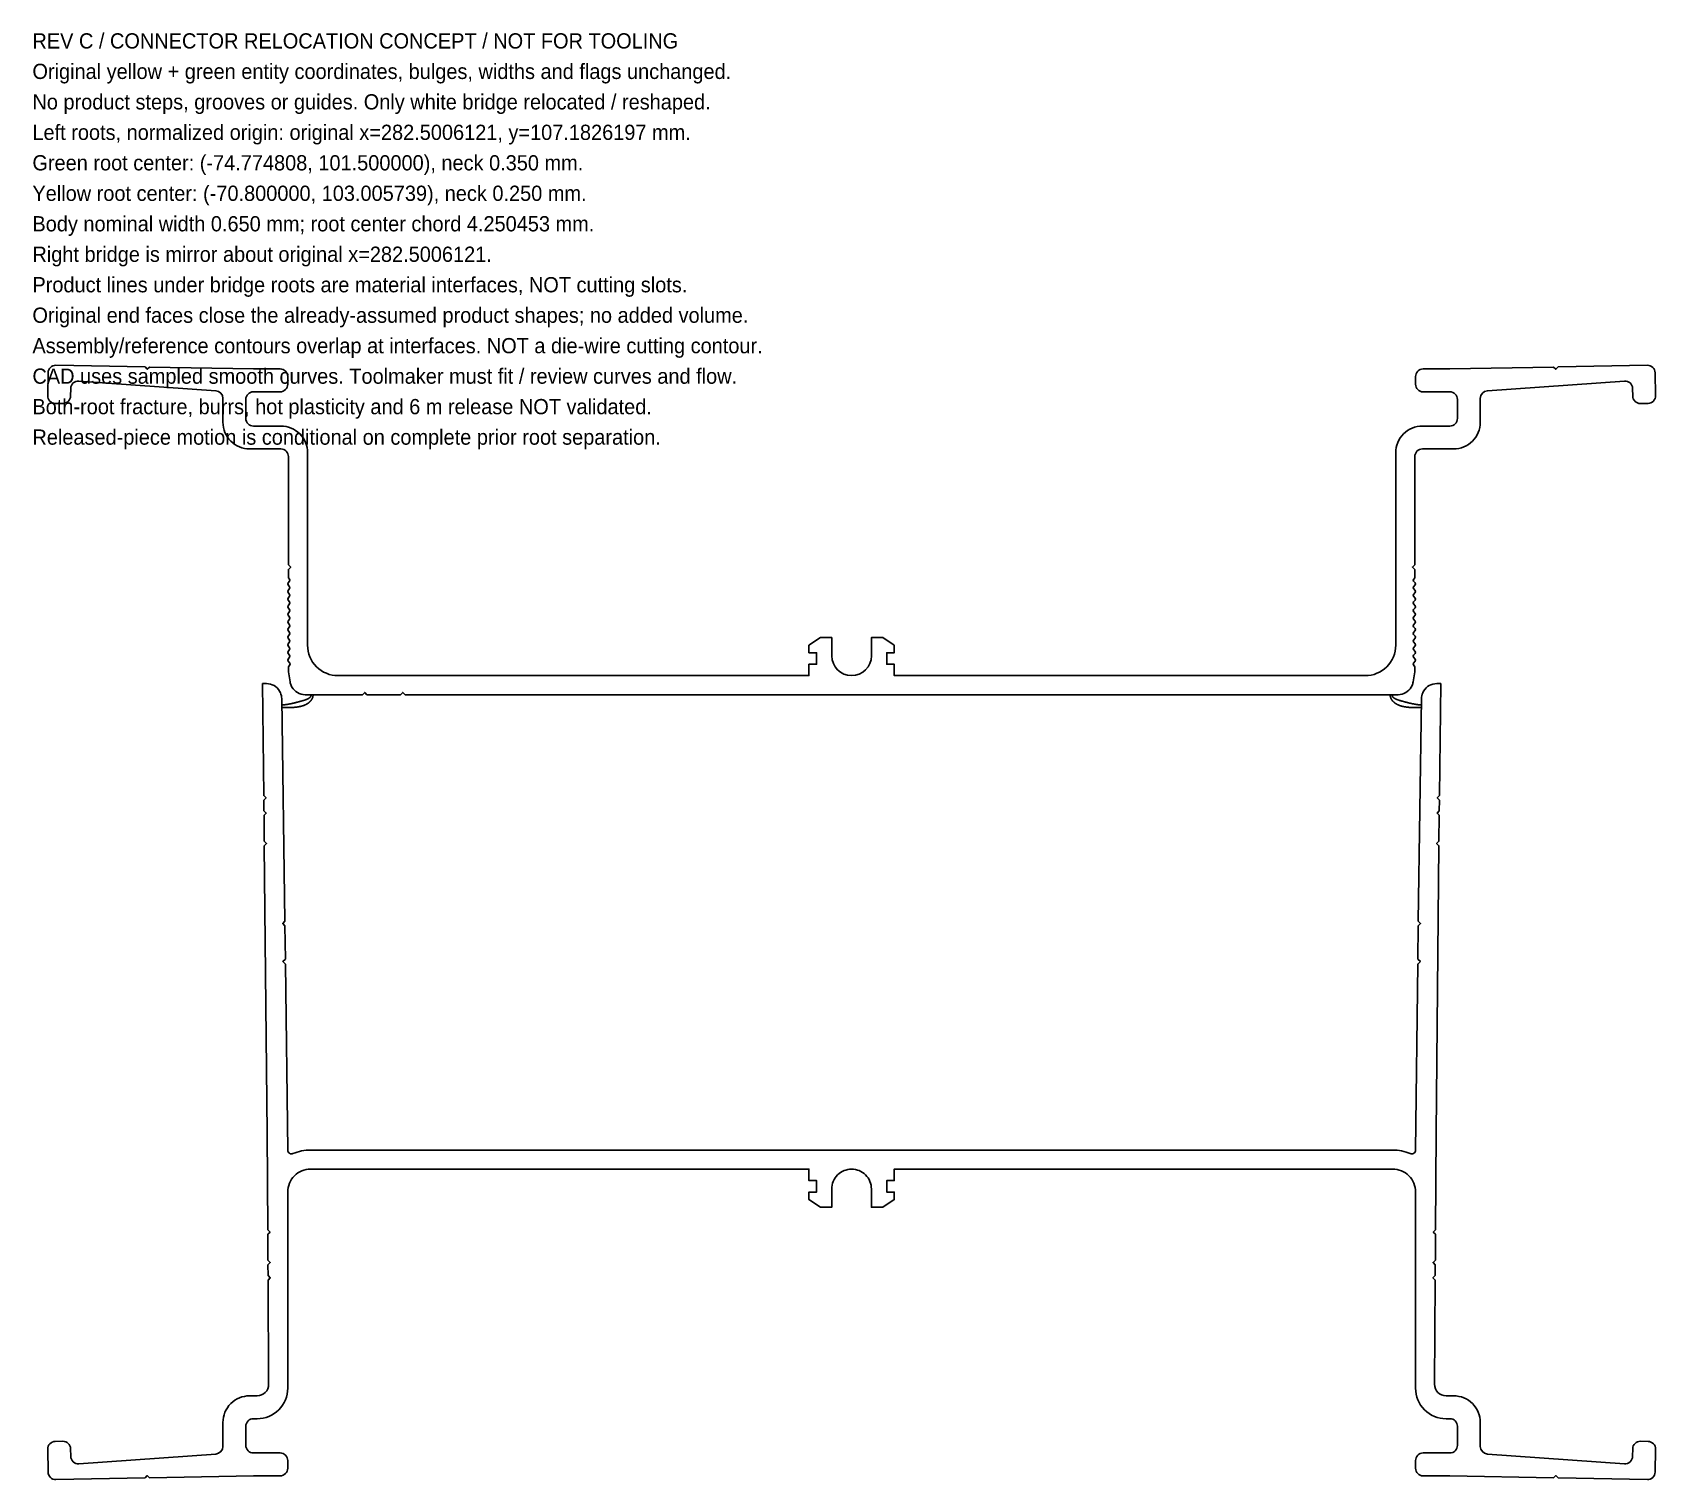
# Model space of a CAD drawing. Header units: millimetres. Extents: x 175 to 388, y 107 to 297.
import ezdxf

# ---------------------------------------------------------------- set-up
doc = ezdxf.new("R2010")
doc.units = ezdxf.units.MM
for name, color, linetype in [('ORIGINAL_PRODUCT_END_FACES', 8, 'Continuous'), ('REV_C_NOTES', 1, 'Continuous'), ('REV_C_WHITE_BRIDGE', 7, 'Continuous')]:
    doc.layers.add(name, color=color, linetype=linetype)
doc.styles.get("Standard").update_dxf_attribs({"font": ''})
doc.styles.get('Standard').set_extended_font_data('Gulim')

msp = doc.modelspace()

# ---------------------------------------------------------------- linework, layer by layer
at = {"color": 2}
for points in [[(208.95, 211.41, -0.05878), (208.82, 211.86), (208.6, 213.19), (208.6, 213.84), (208.78, 214.12, 0.318493), (208.76, 214.35), (208.55, 214.61, -0.350781), (208.55, 214.86), (208.75, 215.11, 0.350781), (208.75, 215.36), (208.55, 215.61, -0.350781), (208.55, 215.86), (208.75, 216.11, 0.350781), (208.75, 216.36), (208.55, 216.61, -0.350781), (208.55, 216.86), (208.75, 217.11, 0.350781), (208.75, 217.36), (208.55, 217.61, -0.350781), (208.55, 217.86), (208.75, 218.11, 0.350781), (208.75, 218.36), (208.55, 218.61, -0.350781), (208.55, 218.86), (208.75, 219.11, 0.350781), (208.75, 219.36), (208.55, 219.61, -0.350781), (208.55, 219.86), (208.75, 220.11, 0.350781), (208.75, 220.36), (208.55, 220.61, -0.350781), (208.55, 220.86), (208.75, 221.11, 0.350781), (208.75, 221.36), (208.55, 221.61, -0.350781), (208.55, 221.86), (208.75, 222.11, 0.350781), (208.75, 222.36), (208.55, 222.61, -0.350781), (208.55, 222.86), (208.75, 223.11, 0.350781), (208.75, 223.36), (208.55, 223.61, -0.350781), (208.55, 223.86), (208.75, 224.11, 0.350781), (208.75, 224.36), (208.55, 224.61, -0.350781), (208.55, 224.86), (208.75, 225.11, 0.356405), (208.75, 225.36), (208.6, 225.54), (208.6, 226.64), (208.9, 226.94), (208.6, 227.24), (208.6, 241.44, 0.414214), (207.6, 242.44), (203.5, 242.44, -0.414214), (200, 245.94), (200, 249.08, 0.393542), (199.07, 250.08), (181.09, 251.36, 0.429634), (180.02, 250.38), (180, 249.39, -0.414214), (178.99, 248.41), (177.99, 248.43, -0.414214), (177.01, 249.44), (177.06, 252.44, -0.414214), (178.08, 253.42), (189.78, 253.21), (190.07, 252.9), (190.38, 253.19), (204, 252.94), (207.5, 252.94, -0.414214), (208.5, 251.94), (208.5, 250.94, -0.414214), (207.5, 249.94), (204, 249.94, 0.414214), (203, 248.94), (203, 246.44, 0.414214), (204, 245.44), (207.6, 245.44, -0.414214), (211.1, 241.94), (211.1, 216.69, 0.414214), (215.1, 212.69), (276.9, 212.69), (276.9, 214.19), (277.9, 214.19), (277.9, 215.69), (276.9, 215.69), (276.9, 216.69), (278.4, 217.69), (279.9, 217.69), (279.9, 215.29, 1), (285.1, 215.29), (285.1, 217.69), (286.6, 217.69), (288.1, 216.69), (288.1, 215.69), (287.1, 215.69), (287.1, 214.19), (288.1, 214.19), (288.1, 212.69), (349.9, 212.69, 0.414214), (353.9, 216.69), (353.9, 241.94, -0.414214), (357.4, 245.44), (361, 245.44, 0.414214), (362, 246.44), (362, 248.94, 0.414214), (361, 249.94), (357.5, 249.94, -0.414214), (356.5, 250.94), (356.5, 251.94, -0.414214), (357.5, 252.94), (361, 252.94), (374.62, 253.19), (374.93, 252.9), (375.22, 253.21), (386.92, 253.42, -0.414214), (387.94, 252.44), (388, 249.44, -0.414214), (387.01, 248.43), (386.01, 248.41, -0.414214), (385, 249.39), (384.98, 250.38, 0.429634), (383.91, 251.36), (365.93, 250.08, 0.393542), (365, 249.08), (365, 245.94, -0.414214), (361.5, 242.44), (357.4, 242.44, 0.414214), (356.4, 241.44), (356.4, 227.24), (356.1, 226.94), (356.4, 226.64), (356.4, 225.54), (356.26, 225.36, 0.356405), (356.25, 225.11), (356.45, 224.86, -0.350781), (356.45, 224.61), (356.25, 224.36, 0.350781), (356.25, 224.11), (356.45, 223.86, -0.350781), (356.45, 223.61), (356.25, 223.36, 0.350781), (356.25, 223.11), (356.45, 222.86, -0.350781), (356.45, 222.61), (356.25, 222.36, 0.350781), (356.25, 222.11), (356.45, 221.86, -0.350781), (356.45, 221.61), (356.25, 221.36, 0.350781), (356.25, 221.11), (356.45, 220.86, -0.350781), (356.45, 220.61), (356.25, 220.36, 0.350781), (356.25, 220.11), (356.45, 219.86, -0.350781), (356.45, 219.61), (356.25, 219.36, 0.350781), (356.25, 219.11), (356.45, 218.86, -0.350781), (356.45, 218.61), (356.25, 218.36, 0.350781), (356.25, 218.11), (356.45, 217.86, -0.350781), (356.45, 217.61), (356.25, 217.36, 0.350781), (356.25, 217.11), (356.45, 216.86, -0.350781), (356.45, 216.61), (356.25, 216.36, 0.350781), (356.25, 216.11), (356.45, 215.86, -0.350781), (356.45, 215.61), (356.25, 215.36, 0.350781), (356.25, 215.11), (356.45, 214.86, -0.350781), (356.45, 214.61), (356.24, 214.35, 0.318493), (356.23, 214.12), (356.4, 213.84), (356.4, 213.19), (356.18, 211.86, -0.05878), (356.05, 211.41)], [(355.94, 211.19, -0.267552), (354.21, 210.19), (223.9, 210.19), (223.6, 210.49), (223.3, 210.19), (218.9, 210.19), (218.6, 210.49), (218.3, 210.19), (210.79, 210.19, -0.267552), (209.06, 211.19, -0.267552)]]:
    msp.add_lwpolyline(points, format="xyb", dxfattribs=at)
at = {"color": 3}
for points in [[(357.56, 210.66, -0.26886), (359.3, 211.65), (359.8, 211.65), (359.64, 196.95), (359.34, 196.65), (359.63, 196.36), (359.62, 194.95), (359.32, 194.65), (359.61, 194.36), (359.58, 190.95), (359.27, 190.65), (359.57, 190.36), (359.2, 152.69), (359.12, 139.97), (358.82, 139.67), (359.12, 139.37), (359.1, 135.97), (358.8, 135.67), (359.09, 135.37), (359.09, 133.97), (358.78, 133.67), (359.08, 133.37), (359, 119.68, 0.415948), (360.5, 118.17), (361.5, 118.17, -0.414214), (365, 114.67), (365, 111.52, 0.393542), (365.93, 110.53), (383.91, 109.25, 0.429634), (384.98, 110.23), (385, 111.22, -0.414214), (386.01, 112.2), (387.01, 112.18, -0.414214), (388, 111.16), (387.94, 108.16, -0.414214), (386.92, 107.18), (375.22, 107.4), (374.93, 107.71), (374.62, 107.41), (361, 107.67), (357.5, 107.67, -0.414214), (356.5, 108.67), (356.5, 109.67, -0.414214), (357.5, 110.67), (361, 110.67, 0.414214), (362, 111.67), (362, 114.17, 0.414214), (361, 115.17), (360.5, 115.17, -0.414214), (356.5, 119.17), (356.5, 144.92, 0.414214), (353.5, 147.92), (288.1, 147.92), (288.1, 146.42), (287.1, 146.42), (287.1, 144.92), (288.1, 144.92), (288.1, 143.92), (286.6, 142.92), (285.1, 142.92), (285.1, 145.32, 0.414214), (282.5, 147.92, 0.414214), (279.9, 145.32), (279.9, 142.92), (278.4, 142.92), (276.9, 143.92), (276.9, 144.92), (277.9, 144.92), (277.9, 146.42), (276.9, 146.42), (276.9, 147.92), (211.5, 147.92, 0.414214), (208.5, 144.92), (208.5, 119.17, -0.414214), (204.5, 115.17), (204, 115.17, 0.414214), (203, 114.17), (203, 111.67, 0.414214), (204, 110.67), (207.5, 110.67, -0.414214), (208.5, 109.67), (208.5, 108.67, -0.414214), (207.5, 107.67), (204, 107.67), (190.38, 107.41), (190.07, 107.71), (189.78, 107.4), (178.08, 107.18, -0.414214), (177.06, 108.16), (177.01, 111.16, -0.414214), (177.99, 112.18), (178.99, 112.2, -0.414214), (180, 111.22), (180.02, 110.23, 0.429634), (181.09, 109.25), (199.07, 110.53, 0.393542), (200, 111.52), (200, 114.67, -0.414214), (203.5, 118.17), (204.5, 118.17, 0.415948), (206, 119.68), (205.92, 133.37), (206.22, 133.67), (205.92, 133.97), (205.91, 135.37), (206.21, 135.67), (205.9, 135.97), (205.88, 139.37), (206.18, 139.67), (205.88, 139.97), (205.81, 152.69), (205.43, 190.36), (205.73, 190.65), (205.43, 190.95), (205.39, 194.36), (205.69, 194.65), (205.38, 194.95), (205.37, 196.36), (205.66, 196.65), (205.36, 196.95), (205.2, 211.65), (205.7, 211.65, -0.26886), (207.44, 210.66, -0.26886)], [(207.55, 210.43, -0.096664), (207.71, 209.68), (208.14, 180.46), (207.84, 180.16), (208.14, 179.87), (208.2, 175.49), (207.86, 175.16), (208.21, 174.83), (208.5, 150.41, 0.531305), (209.19, 149.96, -0.099019), (211.5, 150.42), (353.5, 150.42, -0.099019), (355.81, 149.96, 0.531305), (356.5, 150.41), (356.8, 174.83), (357.14, 175.16), (356.8, 175.49), (356.86, 179.87), (357.16, 180.16), (356.86, 180.46), (357.29, 209.68, -0.096664), (357.45, 210.43)]]:
    msp.add_lwpolyline(points, format="xyb", dxfattribs=at)
at = {"layer": 'ORIGINAL_PRODUCT_END_FACES', "color": 2}
for p, q in [((208.95, 211.41), (209.06, 211.19)), ((356.05, 211.41), (355.94, 211.19))]:
    msp.add_line(p, q, dxfattribs=at)
at = {"layer": 'ORIGINAL_PRODUCT_END_FACES', "color": 3}
for p, q in [((207.44, 210.66), (207.55, 210.43)), ((357.56, 210.66), (357.45, 210.43))]:
    msp.add_line(p, q, dxfattribs=at)
at = {"layer": 'REV_C_WHITE_BRIDGE', "color": 7}
for points in [[(207.72, 208.86), (207.73, 208.51), (207.75, 208.51), (207.76, 208.51), (207.78, 208.51), (207.8, 208.51), (207.82, 208.51), (207.83, 208.51), (207.85, 208.51), (207.87, 208.51), (207.89, 208.51), (207.91, 208.51), (207.93, 208.51), (207.94, 208.51), (207.96, 208.51), (207.98, 208.51), (208, 208.51), (208.02, 208.51), (208.04, 208.51), (208.06, 208.51), (208.08, 208.51), (208.1, 208.51), (208.12, 208.51), (208.14, 208.51), (208.16, 208.51), (208.18, 208.51), (208.2, 208.51), (208.22, 208.51), (208.24, 208.51), (208.26, 208.51), (208.28, 208.51), (208.3, 208.51), (208.32, 208.51), (208.34, 208.51), (208.36, 208.51), (208.38, 208.51), (208.4, 208.51), (208.42, 208.51), (208.44, 208.51), (208.47, 208.51), (208.49, 208.51), (208.51, 208.51), (208.53, 208.51), (208.55, 208.51), (208.57, 208.51), (208.59, 208.51), (208.62, 208.51), (208.64, 208.51), (208.66, 208.51), (208.68, 208.51), (208.7, 208.51), (208.73, 208.51), (208.75, 208.51), (208.77, 208.51), (208.79, 208.51), (208.81, 208.51), (208.84, 208.51), (208.86, 208.51), (208.88, 208.52), (208.9, 208.52), (208.93, 208.52), (208.95, 208.52), (208.97, 208.52), (208.99, 208.52), (209.02, 208.52), (209.04, 208.52), (209.06, 208.52), (209.08, 208.52), (209.11, 208.52), (209.13, 208.52), (209.15, 208.52), (209.17, 208.52), (209.2, 208.53), (209.22, 208.53), (209.24, 208.53), (209.27, 208.53), (209.29, 208.53), (209.31, 208.53), (209.34, 208.53), (209.36, 208.53), (209.38, 208.54), (209.4, 208.54), (209.43, 208.54), (209.45, 208.54), (209.47, 208.54), (209.5, 208.54), (209.52, 208.55), (209.54, 208.55), (209.56, 208.55), (209.59, 208.55), (209.61, 208.56), (209.63, 208.56), (209.66, 208.56), (209.68, 208.56), (209.7, 208.57), (209.73, 208.57), (209.75, 208.57), (209.77, 208.58), (209.79, 208.58), (209.82, 208.58), (209.84, 208.59), (209.86, 208.59), (209.89, 208.59), (209.91, 208.6), (209.93, 208.6), (209.95, 208.6), (209.98, 208.61), (210, 208.61), (210.02, 208.62), (210.04, 208.62), (210.07, 208.63), (210.09, 208.63), (210.11, 208.63), (210.13, 208.64), (210.16, 208.64), (210.18, 208.65), (210.2, 208.65), (210.22, 208.66), (210.24, 208.67), (210.27, 208.67), (210.29, 208.68), (210.31, 208.68), (210.33, 208.69), (210.35, 208.7), (210.37, 208.7), (210.4, 208.71), (210.42, 208.71), (210.44, 208.72), (210.46, 208.73), (210.48, 208.73), (210.5, 208.74), (210.52, 208.75), (210.54, 208.76), (210.56, 208.76), (210.58, 208.77), (210.61, 208.78), (210.63, 208.79), (210.65, 208.79), (210.67, 208.8), (210.69, 208.81), (210.71, 208.82), (210.73, 208.83), (210.75, 208.84), (210.77, 208.85), (210.79, 208.85), (210.8, 208.86), (210.82, 208.87), (210.84, 208.88), (210.86, 208.89), (210.88, 208.9), (210.9, 208.91), (210.92, 208.92), (210.94, 208.93), (210.96, 208.94), (210.97, 208.95), (210.99, 208.96), (211.01, 208.97), (211.03, 208.98), (211.05, 208.99), (211.06, 209), (211.08, 209.01), (211.1, 209.02), (211.12, 209.04), (211.13, 209.05), (211.15, 209.06), (211.17, 209.07), (211.18, 209.08), (211.2, 209.09), (211.21, 209.1), (211.23, 209.12), (211.25, 209.13), (211.26, 209.14), (211.28, 209.15), (211.29, 209.16), (211.31, 209.18), (211.32, 209.19), (211.34, 209.2), (211.35, 209.22), (211.37, 209.23), (211.38, 209.24), (211.39, 209.25), (211.41, 209.27), (211.42, 209.28), (211.43, 209.29), (211.45, 209.31), (211.46, 209.32), (211.47, 209.33), (211.49, 209.35), (211.5, 209.36), (211.51, 209.38), (211.52, 209.39), (211.53, 209.4), (211.55, 209.42), (211.56, 209.43), (211.57, 209.45), (211.58, 209.46), (211.59, 209.48), (211.6, 209.49), (211.61, 209.5), (211.62, 209.52), (211.63, 209.53), (211.64, 209.55), (211.65, 209.56), (211.66, 209.58), (211.67, 209.59), (211.68, 209.61), (211.68, 209.62), (211.69, 209.64), (211.7, 209.65), (211.71, 209.67), (211.71, 209.68), (211.72, 209.7), (211.73, 209.72), (211.74, 209.73), (211.74, 209.75), (211.75, 209.76), (211.75, 209.78), (211.76, 209.79), (211.77, 209.81), (211.77, 209.83), (211.78, 209.84), (211.78, 209.86), (211.79, 209.87), (211.79, 209.89), (211.79, 209.91), (211.8, 209.92), (211.8, 209.94), (211.8, 209.95), (211.81, 209.97), (211.81, 209.99), (211.81, 210), (211.82, 210.02), (211.82, 210.04), (211.82, 210.05), (211.82, 210.07), (211.82, 210.09), (211.82, 210.1), (211.82, 210.12), (211.83, 210.14), (211.83, 210.15), (211.83, 210.17), (211.83, 210.19), (211.58, 210.19), (211.58, 210.18), (211.57, 210.16), (211.57, 210.15), (211.57, 210.14), (211.57, 210.13), (211.57, 210.11), (211.57, 210.1), (211.56, 210.09), (211.56, 210.08), (211.56, 210.07), (211.56, 210.06), (211.55, 210.05), (211.55, 210.03), (211.54, 210.02), (211.54, 210.01), (211.54, 210), (211.53, 209.99), (211.53, 209.98), (211.52, 209.97), (211.52, 209.96), (211.51, 209.95), (211.5, 209.94), (211.5, 209.93), (211.49, 209.92), (211.49, 209.91), (211.48, 209.9), (211.47, 209.89), (211.46, 209.88), (211.46, 209.87), (211.45, 209.87), (211.44, 209.86), (211.43, 209.85), (211.43, 209.84), (211.42, 209.83), (211.41, 209.82), (211.4, 209.81), (211.39, 209.81), (211.38, 209.8), (211.37, 209.79), (211.36, 209.78), (211.35, 209.77), (211.34, 209.77), (211.33, 209.76), (211.32, 209.75), (211.31, 209.74), (211.3, 209.74), (211.29, 209.73), (211.28, 209.72), (211.27, 209.71), (211.26, 209.71), (211.24, 209.7), (211.23, 209.69), (211.22, 209.69), (211.21, 209.68), (211.2, 209.67), (211.18, 209.67), (211.17, 209.66), (211.16, 209.65), (211.15, 209.65), (211.13, 209.64), (211.12, 209.63), (211.11, 209.63), (211.09, 209.62), (211.08, 209.62), (211.07, 209.61), (211.05, 209.6), (211.04, 209.6), (211.03, 209.59), (211.01, 209.59), (211, 209.58), (210.98, 209.57), (210.97, 209.57), (210.95, 209.56), (210.94, 209.56), (210.92, 209.55), (210.91, 209.54), (210.89, 209.54), (210.88, 209.53), (210.86, 209.53), (210.85, 209.52), (210.83, 209.52), (210.82, 209.51), (210.8, 209.51), (210.78, 209.5), (210.77, 209.5), (210.75, 209.49), (210.73, 209.48), (210.72, 209.48), (210.7, 209.47), (210.68, 209.47), (210.67, 209.46), (210.65, 209.46), (210.63, 209.45), (210.62, 209.45), (210.6, 209.44), (210.58, 209.44), (210.56, 209.43), (210.55, 209.43), (210.53, 209.42), (210.51, 209.42), (210.49, 209.41), (210.48, 209.41), (210.46, 209.4), (210.44, 209.39), (210.42, 209.39), (210.4, 209.38), (210.38, 209.38), (210.37, 209.37), (210.35, 209.37), (210.33, 209.36), (210.31, 209.36), (210.29, 209.35), (210.27, 209.35), (210.25, 209.34), (210.23, 209.34), (210.21, 209.33), (210.2, 209.33), (210.18, 209.32), (210.16, 209.32), (210.14, 209.31), (210.12, 209.3), (210.1, 209.3), (210.08, 209.29), (210.06, 209.29), (210.04, 209.28), (210.02, 209.28), (210, 209.27), (209.98, 209.27), (209.96, 209.26), (209.94, 209.26), (209.92, 209.25), (209.9, 209.25), (209.88, 209.24), (209.86, 209.24), (209.84, 209.23), (209.82, 209.22), (209.8, 209.22), (209.78, 209.21), (209.76, 209.21), (209.74, 209.2), (209.72, 209.2), (209.69, 209.19), (209.67, 209.19), (209.65, 209.18), (209.63, 209.18), (209.61, 209.17), (209.59, 209.17), (209.57, 209.16), (209.55, 209.15), (209.53, 209.15), (209.51, 209.14), (209.49, 209.14), (209.47, 209.13), (209.44, 209.13), (209.42, 209.12), (209.4, 209.12), (209.38, 209.11), (209.36, 209.11), (209.34, 209.1), (209.32, 209.1), (209.3, 209.09), (209.28, 209.09), (209.25, 209.08), (209.23, 209.08), (209.21, 209.07), (209.19, 209.07), (209.17, 209.06), (209.15, 209.06), (209.13, 209.05), (209.11, 209.05), (209.08, 209.04), (209.06, 209.04), (209.04, 209.03), (209.02, 209.03), (209, 209.02), (208.98, 209.02), (208.96, 209.01), (208.94, 209.01), (208.91, 209.01), (208.89, 209), (208.87, 209), (208.85, 208.99), (208.83, 208.99), (208.81, 208.98), (208.79, 208.98), (208.77, 208.98), (208.75, 208.97), (208.72, 208.97), (208.7, 208.96), (208.68, 208.96), (208.66, 208.96), (208.64, 208.95), (208.62, 208.95), (208.6, 208.94), (208.58, 208.94), (208.56, 208.94), (208.54, 208.93), (208.52, 208.93), (208.5, 208.93), (208.48, 208.92), (208.46, 208.92), (208.44, 208.92), (208.42, 208.91), (208.4, 208.91), (208.38, 208.91), (208.36, 208.91), (208.34, 208.9), (208.32, 208.9), (208.3, 208.9), (208.28, 208.9), (208.26, 208.89), (208.24, 208.89), (208.22, 208.89), (208.2, 208.89), (208.18, 208.88), (208.16, 208.88), (208.14, 208.88), (208.12, 208.88), (208.1, 208.88), (208.08, 208.87), (208.06, 208.87), (208.04, 208.87), (208.03, 208.87), (208.01, 208.87), (207.99, 208.87), (207.97, 208.87), (207.95, 208.86), (207.93, 208.86), (207.91, 208.86), (207.9, 208.86), (207.88, 208.86), (207.86, 208.86), (207.84, 208.86), (207.83, 208.86), (207.81, 208.86), (207.79, 208.86), (207.77, 208.86), (207.76, 208.86), (207.74, 208.86)], [(357.28, 208.86), (357.27, 208.51), (357.26, 208.51), (357.24, 208.51), (357.22, 208.51), (357.2, 208.51), (357.18, 208.51), (357.17, 208.51), (357.15, 208.51), (357.13, 208.51), (357.11, 208.51), (357.09, 208.51), (357.08, 208.51), (357.06, 208.51), (357.04, 208.51), (357.02, 208.51), (357, 208.51), (356.98, 208.51), (356.96, 208.51), (356.94, 208.51), (356.92, 208.51), (356.9, 208.51), (356.88, 208.51), (356.86, 208.51), (356.84, 208.51), (356.82, 208.51), (356.8, 208.51), (356.78, 208.51), (356.76, 208.51), (356.74, 208.51), (356.72, 208.51), (356.7, 208.51), (356.68, 208.51), (356.66, 208.51), (356.64, 208.51), (356.62, 208.51), (356.6, 208.51), (356.58, 208.51), (356.56, 208.51), (356.54, 208.51), (356.51, 208.51), (356.49, 208.51), (356.47, 208.51), (356.45, 208.51), (356.43, 208.51), (356.41, 208.51), (356.39, 208.51), (356.36, 208.51), (356.34, 208.51), (356.32, 208.51), (356.3, 208.51), (356.28, 208.51), (356.25, 208.51), (356.23, 208.51), (356.21, 208.51), (356.19, 208.51), (356.17, 208.51), (356.14, 208.51), (356.12, 208.52), (356.1, 208.52), (356.08, 208.52), (356.05, 208.52), (356.03, 208.52), (356.01, 208.52), (355.99, 208.52), (355.96, 208.52), (355.94, 208.52), (355.92, 208.52), (355.89, 208.52), (355.87, 208.52), (355.85, 208.52), (355.83, 208.52), (355.8, 208.53), (355.78, 208.53), (355.76, 208.53), (355.74, 208.53), (355.71, 208.53), (355.69, 208.53), (355.67, 208.53), (355.64, 208.53), (355.62, 208.54), (355.6, 208.54), (355.57, 208.54), (355.55, 208.54), (355.53, 208.54), (355.51, 208.54), (355.48, 208.55), (355.46, 208.55), (355.44, 208.55), (355.41, 208.55), (355.39, 208.56), (355.37, 208.56), (355.34, 208.56), (355.32, 208.56), (355.3, 208.57), (355.28, 208.57), (355.25, 208.57), (355.23, 208.58), (355.21, 208.58), (355.18, 208.58), (355.16, 208.59), (355.14, 208.59), (355.12, 208.59), (355.09, 208.6), (355.07, 208.6), (355.05, 208.6), (355.03, 208.61), (355, 208.61), (354.98, 208.62), (354.96, 208.62), (354.94, 208.63), (354.91, 208.63), (354.89, 208.63), (354.87, 208.64), (354.85, 208.64), (354.82, 208.65), (354.8, 208.65), (354.78, 208.66), (354.76, 208.67), (354.74, 208.67), (354.71, 208.68), (354.69, 208.68), (354.67, 208.69), (354.65, 208.7), (354.63, 208.7), (354.61, 208.71), (354.58, 208.71), (354.56, 208.72), (354.54, 208.73), (354.52, 208.73), (354.5, 208.74), (354.48, 208.75), (354.46, 208.76), (354.44, 208.76), (354.42, 208.77), (354.4, 208.78), (354.38, 208.79), (354.36, 208.79), (354.34, 208.8), (354.31, 208.81), (354.29, 208.82), (354.27, 208.83), (354.26, 208.84), (354.24, 208.85), (354.22, 208.85), (354.2, 208.86), (354.18, 208.87), (354.16, 208.88), (354.14, 208.89), (354.12, 208.9), (354.1, 208.91), (354.08, 208.92), (354.06, 208.93), (354.05, 208.94), (354.03, 208.95), (354.01, 208.96), (353.99, 208.97), (353.97, 208.98), (353.96, 208.99), (353.94, 209), (353.92, 209.01), (353.9, 209.02), (353.89, 209.04), (353.87, 209.05), (353.85, 209.06), (353.84, 209.07), (353.82, 209.08), (353.8, 209.09), (353.79, 209.1), (353.77, 209.12), (353.76, 209.13), (353.74, 209.14), (353.72, 209.15), (353.71, 209.16), (353.69, 209.18), (353.68, 209.19), (353.66, 209.2), (353.65, 209.22), (353.64, 209.23), (353.62, 209.24), (353.61, 209.25), (353.59, 209.27), (353.58, 209.28), (353.57, 209.29), (353.55, 209.31), (353.54, 209.32), (353.53, 209.33), (353.52, 209.35), (353.5, 209.36), (353.49, 209.38), (353.48, 209.39), (353.47, 209.4), (353.46, 209.42), (353.44, 209.43), (353.43, 209.45), (353.42, 209.46), (353.41, 209.48), (353.4, 209.49), (353.39, 209.5), (353.38, 209.52), (353.37, 209.53), (353.36, 209.55), (353.35, 209.56), (353.34, 209.58), (353.33, 209.59), (353.33, 209.61), (353.32, 209.62), (353.31, 209.64), (353.3, 209.65), (353.29, 209.67), (353.29, 209.68), (353.28, 209.7), (353.27, 209.72), (353.27, 209.73), (353.26, 209.75), (353.25, 209.76), (353.25, 209.78), (353.24, 209.79), (353.24, 209.81), (353.23, 209.83), (353.23, 209.84), (353.22, 209.86), (353.22, 209.87), (353.21, 209.89), (353.21, 209.91), (353.2, 209.92), (353.2, 209.94), (353.2, 209.95), (353.19, 209.97), (353.19, 209.99), (353.19, 210), (353.19, 210.02), (353.18, 210.04), (353.18, 210.05), (353.18, 210.07), (353.18, 210.09), (353.18, 210.1), (353.18, 210.12), (353.18, 210.14), (353.18, 210.15), (353.18, 210.17), (353.18, 210.19), (353.43, 210.19), (353.43, 210.18), (353.43, 210.16), (353.43, 210.15), (353.43, 210.14), (353.43, 210.13), (353.43, 210.11), (353.43, 210.1), (353.44, 210.09), (353.44, 210.08), (353.44, 210.07), (353.45, 210.06), (353.45, 210.05), (353.45, 210.03), (353.46, 210.02), (353.46, 210.01), (353.47, 210), (353.47, 209.99), (353.47, 209.98), (353.48, 209.97), (353.49, 209.96), (353.49, 209.95), (353.5, 209.94), (353.5, 209.93), (353.51, 209.92), (353.52, 209.91), (353.52, 209.9), (353.53, 209.89), (353.54, 209.88), (353.54, 209.87), (353.55, 209.87), (353.56, 209.86), (353.57, 209.85), (353.58, 209.84), (353.58, 209.83), (353.59, 209.82), (353.6, 209.81), (353.61, 209.81), (353.62, 209.8), (353.63, 209.79), (353.64, 209.78), (353.65, 209.77), (353.66, 209.77), (353.67, 209.76), (353.68, 209.75), (353.69, 209.74), (353.7, 209.74), (353.71, 209.73), (353.72, 209.72), (353.73, 209.71), (353.75, 209.71), (353.76, 209.7), (353.77, 209.69), (353.78, 209.69), (353.79, 209.68), (353.8, 209.67), (353.82, 209.67), (353.83, 209.66), (353.84, 209.65), (353.85, 209.65), (353.87, 209.64), (353.88, 209.63), (353.89, 209.63), (353.91, 209.62), (353.92, 209.62), (353.93, 209.61), (353.95, 209.6), (353.96, 209.6), (353.98, 209.59), (353.99, 209.59), (354, 209.58), (354.02, 209.57), (354.03, 209.57), (354.05, 209.56), (354.06, 209.56), (354.08, 209.55), (354.09, 209.54), (354.11, 209.54), (354.12, 209.53), (354.14, 209.53), (354.15, 209.52), (354.17, 209.52), (354.19, 209.51), (354.2, 209.51), (354.22, 209.5), (354.23, 209.5), (354.25, 209.49), (354.27, 209.48), (354.28, 209.48), (354.3, 209.47), (354.32, 209.47), (354.33, 209.46), (354.35, 209.46), (354.37, 209.45), (354.39, 209.45), (354.4, 209.44), (354.42, 209.44), (354.44, 209.43), (354.45, 209.43), (354.47, 209.42), (354.49, 209.42), (354.51, 209.41), (354.53, 209.41), (354.54, 209.4), (354.56, 209.39), (354.58, 209.39), (354.6, 209.38), (354.62, 209.38), (354.64, 209.37), (354.65, 209.37), (354.67, 209.36), (354.69, 209.36), (354.71, 209.35), (354.73, 209.35), (354.75, 209.34), (354.77, 209.34), (354.79, 209.33), (354.81, 209.33), (354.82, 209.32), (354.84, 209.32), (354.86, 209.31), (354.88, 209.3), (354.9, 209.3), (354.92, 209.29), (354.94, 209.29), (354.96, 209.28), (354.98, 209.28), (355, 209.27), (355.02, 209.27), (355.04, 209.26), (355.06, 209.26), (355.08, 209.25), (355.1, 209.25), (355.12, 209.24), (355.14, 209.24), (355.16, 209.23), (355.18, 209.22), (355.2, 209.22), (355.22, 209.21), (355.24, 209.21), (355.27, 209.2), (355.29, 209.2), (355.31, 209.19), (355.33, 209.19), (355.35, 209.18), (355.37, 209.18), (355.39, 209.17), (355.41, 209.17), (355.43, 209.16), (355.45, 209.15), (355.47, 209.15), (355.49, 209.14), (355.51, 209.14), (355.54, 209.13), (355.56, 209.13), (355.58, 209.12), (355.6, 209.12), (355.62, 209.11), (355.64, 209.11), (355.66, 209.1), (355.68, 209.1), (355.7, 209.09), (355.73, 209.09), (355.75, 209.08), (355.77, 209.08), (355.79, 209.07), (355.81, 209.07), (355.83, 209.06), (355.85, 209.06), (355.87, 209.05), (355.9, 209.05), (355.92, 209.04), (355.94, 209.04), (355.96, 209.03), (355.98, 209.03), (356, 209.02), (356.02, 209.02), (356.04, 209.01), (356.07, 209.01), (356.09, 209.01), (356.11, 209), (356.13, 209), (356.15, 208.99), (356.17, 208.99), (356.19, 208.98), (356.21, 208.98), (356.23, 208.98), (356.26, 208.97), (356.28, 208.97), (356.3, 208.96), (356.32, 208.96), (356.34, 208.96), (356.36, 208.95), (356.38, 208.95), (356.4, 208.94), (356.42, 208.94), (356.44, 208.94), (356.46, 208.93), (356.48, 208.93), (356.5, 208.93), (356.52, 208.92), (356.55, 208.92), (356.57, 208.92), (356.59, 208.91), (356.61, 208.91), (356.63, 208.91), (356.65, 208.91), (356.67, 208.9), (356.69, 208.9), (356.71, 208.9), (356.73, 208.9), (356.75, 208.89), (356.77, 208.89), (356.78, 208.89), (356.8, 208.89), (356.82, 208.88), (356.84, 208.88), (356.86, 208.88), (356.88, 208.88), (356.9, 208.88), (356.92, 208.87), (356.94, 208.87), (356.96, 208.87), (356.98, 208.87), (356.99, 208.87), (357.01, 208.87), (357.03, 208.87), (357.05, 208.86), (357.07, 208.86), (357.09, 208.86), (357.1, 208.86), (357.12, 208.86), (357.14, 208.86), (357.16, 208.86), (357.18, 208.86), (357.19, 208.86), (357.21, 208.86), (357.23, 208.86), (357.24, 208.86), (357.26, 208.86)]]:
    msp.add_lwpolyline(points, close=True, dxfattribs=at)

# ---------------------------------------------------------------- texts
at = {"layer": 'REV_C_NOTES'}
for s, p in [('REV C / CONNECTOR RELOCATION CONCEPT / NOT FOR TOOLING', (175, 295)), ('Original yellow + green entity coordinates, bulges, widths and flags unchanged.', (175, 291)), ('No product steps, grooves or guides. Only white bridge relocated / reshaped.', (175, 287)), ('Left roots, normalized origin: original x=282.5006121, y=107.1826197 mm.', (175, 283)), ('Green root center: (-74.774808, 101.500000), neck 0.350 mm.', (175, 279)), ('Yellow root center: (-70.800000, 103.005739), neck 0.250 mm.', (175, 275)), ('Body nominal width 0.650 mm; root center chord 4.250453 mm.', (175, 271)), ('Right bridge is mirror about original x=282.5006121.', (175, 267)), ('Product lines under bridge roots are material interfaces, NOT cutting slots.', (175, 263)), ('Original end faces close the already-assumed product shapes; no added volume.', (175, 259)), ('Assembly/reference contours overlap at interfaces. NOT a die-wire cutting contour.', (175, 255)), ('CAD uses sampled smooth curves. Toolmaker must fit / review curves and flow.', (175, 251)), ('Both-root fracture, burrs, hot plasticity and 6 m release NOT validated.', (175, 247)), ('Released-piece motion is conditional on complete prior root separation.', (175, 243))]:
    msp.add_text(s, height=2, dxfattribs=at).set_placement(p)

doc.saveas('drawing.dxf')
